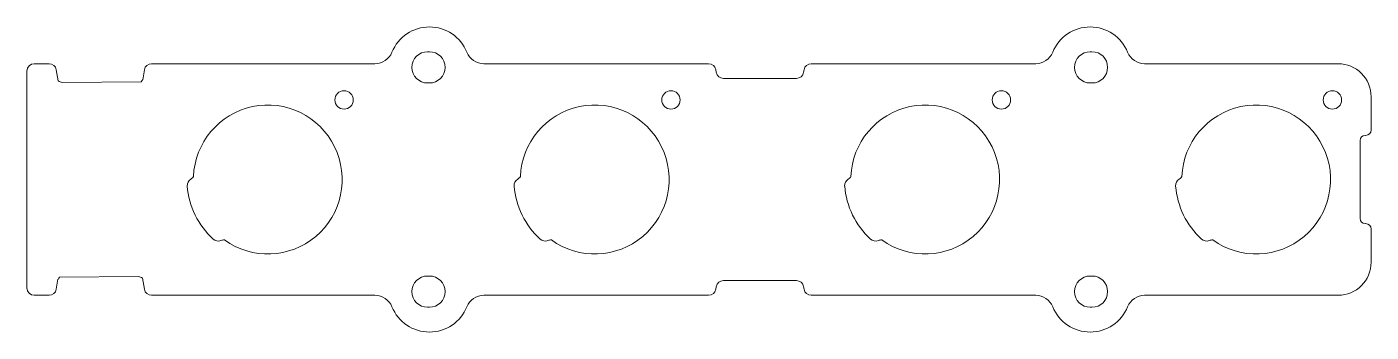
# Model space of a CAD drawing. Header units: millimetres. Extents: x -335 to 31, y -41 to 42.
import ezdxf

# ---------------------------------------------------------------- set-up
doc = ezdxf.new("R2010")
doc.units = ezdxf.units.MM

msp = doc.modelspace()

# ---------------------------------------------------------------- linework, layer by layer
at = {"color": 7, "linetype": 'Continuous', "lineweight": 15}
for p, q in [((-225.1, 34.75), (-225.6, 34.75)), ((-44.7, 34.75), (-45.2, 34.75)), ((-334.7, 29.5), (-334.7, -29.5)), ((-328.67, 31.5), (-332.7, 31.5)), ((-326.17, 26.84), (-326.7, 29.85)), ((-302.7, 29.85), (-303.17, 27.15)), ((-239.93, 31.5), (-300.73, 31.5)), ((-149.08, 31.5), (-210.27, 31.5)), ((-146.99, 29.15), (-147.11, 29.85)), ((-123.1, 29.85), (-123.22, 29.15)), ((-60.03, 31.5), (-121.13, 31.5)), ((22.3, 31.5), (-30.37, 31.5)), ((-303.58, 26.57), (-325.12, 26.41)), ((-225.6, 26.25), (-225.1, 26.25)), ((-125.19, 27.5), (-145.02, 27.5)), ((-45.2, 26.25), (-44.7, 26.25)), ((31.3, 13.5), (31.3, 22.5)), ((29.7, 12), (29.8, 12)), ((28.3, -10.6), (28.3, 10.6)), ((29.8, -12), (29.7, -12)), ((31.3, -22.5), (31.3, -13.5)), ((-326.7, -29.85), (-326.23, -27.15)), ((-325.82, -26.57), (-304.28, -26.41)), ((-303.23, -26.84), (-302.7, -29.85)), ((-225.1, -26.25), (-225.6, -26.25)), ((-147.11, -29.85), (-146.99, -29.15)), ((-145.02, -27.5), (-125.19, -27.5)), ((-123.22, -29.15), (-123.1, -29.85)), ((-44.7, -26.25), (-45.2, -26.25)), ((-332.7, -31.5), (-328.67, -31.5)), ((-300.73, -31.5), (-239.93, -31.5)), ((-210.27, -31.5), (-149.08, -31.5)), ((-121.13, -31.5), (-60.03, -31.5)), ((-30.37, -31.5), (22.3, -31.5)), ((-225.6, -34.75), (-225.1, -34.75)), ((-45.2, -34.75), (-44.7, -34.75))]:
    msp.add_line(p, q, dxfattribs=at)
for centre in [(-248.34, 21.65), (-159.33, 21.65), (-69.35, 21.65), (20.77, 21.65)]:
    msp.add_circle(centre, 2.5, dxfattribs=at)
for centre, radius, start, end in [((-225.1, 30.5), 11, 22.0243, 157.9757), ((-45.2, 30.5), 11, 22.0243, 157.9757), ((-239.93, 36.5), 5, 270, 337.9757), ((-225.6, 30.5), 4.25, 90, 270), ((-225.1, 30.5), 4.25, 270, 90), ((-210.27, 36.5), 5, 202.0243, 270), ((-60.03, 36.5), 5, 270, 337.9757), ((-45.2, 30.5), 4.25, 90, 270), ((-44.7, 30.5), 4.25, 270, 90), ((-30.37, 36.5), 5, 202.0243, 270), ((-332.7, 29.5), 2, 90, 180), ((-328.67, 29.5), 2, 10, 90), ((-300.73, 29.5), 2, 90, 170), ((-149.08, 29.5), 2, 10, 90), ((-121.13, 29.5), 2, 90, 170), ((22.3, 22.5), 9, 0, 90), ((-324.39, 29.72), 3.39, 238.2115, 257.5002), ((-305.82, 28.57), 3, 318.3494, 331.9199), ((-145.02, 29.5), 2, 190, 270), ((-125.19, 29.5), 2, 270, 350), ((-269.11, 0), 20.25, 234.3263, 177.7887), ((-180.09, 0), 20.25, 234.3263, 177.7887), ((-90.11, 0), 20.25, 234.3263, 177.7887), ((0, 0), 20.25, 234.3263, 177.7887), ((29.7, 10.6), 1.4, 90, 180), ((29.8, 13.5), 1.5, 270, 0), ((-289.04, -1.62), 2, 119.7836, 184.633), ((-291.03, 1.86), 2, 299.7836, 327.4921), ((-200.03, -1.62), 2, 119.7836, 184.633), ((-202.02, 1.86), 2, 299.7836, 327.4921), ((-110.05, -1.62), 2, 119.7836, 184.633), ((-112.04, 1.86), 2, 299.7836, 327.4921), ((-19.93, -1.62), 2, 119.7836, 184.633), ((-21.92, 1.86), 2, 299.7836, 327.4921), ((-269.11, 0), 22, 184.633, 227.4821), ((-180.09, 0), 22, 184.633, 227.4821), ((-90.11, 0), 22, 184.633, 227.4821), ((0, 0), 22, 184.633, 227.4821), ((29.7, -10.6), 1.4, 180, 270), ((29.8, -13.5), 1.5, 0, 90), ((-282.62, -14.74), 2, 227.4821, 292.3314), ((-281.1, -18.44), 2, 84.6229, 112.3314), ((-193.61, -14.74), 2, 227.4821, 292.3314), ((-192.09, -18.44), 2, 84.6229, 112.3314), ((-103.63, -14.74), 2, 227.4821, 292.3314), ((-102.11, -18.44), 2, 84.6229, 112.3314), ((-13.52, -14.74), 2, 227.4821, 292.3314), ((-12, -18.44), 2, 84.6229, 112.3314), ((22.3, -22.5), 9, 270, 0), ((-323.58, -28.57), 3, 138.3494, 151.9199), ((-305.01, -29.72), 3.39, 58.2115, 77.5002), ((-225.6, -30.5), 4.25, 90, 270), ((-225.1, -30.5), 4.25, 270, 90), ((-145.02, -29.5), 2, 90, 170), ((-125.19, -29.5), 2, 10, 90), ((-45.2, -30.5), 4.25, 90, 270), ((-44.7, -30.5), 4.25, 270, 90), ((-332.7, -29.5), 2, 180, 270), ((-328.67, -29.5), 2, 270, 350), ((-300.73, -29.5), 2, 190, 270), ((-239.93, -36.5), 5, 22.0243, 90), ((-210.27, -36.5), 5, 90, 157.9757), ((-149.08, -29.5), 2, 270, 350), ((-121.13, -29.5), 2, 190, 270), ((-60.03, -36.5), 5, 22.0243, 90), ((-30.37, -36.5), 5, 90, 157.9757), ((-225.1, -30.5), 11, 202.0243, 337.9757), ((-45.2, -30.5), 11, 202.0243, 337.9757)]:
    msp.add_arc(centre, radius, start, end, dxfattribs=at)

doc.saveas('drawing.dxf')
